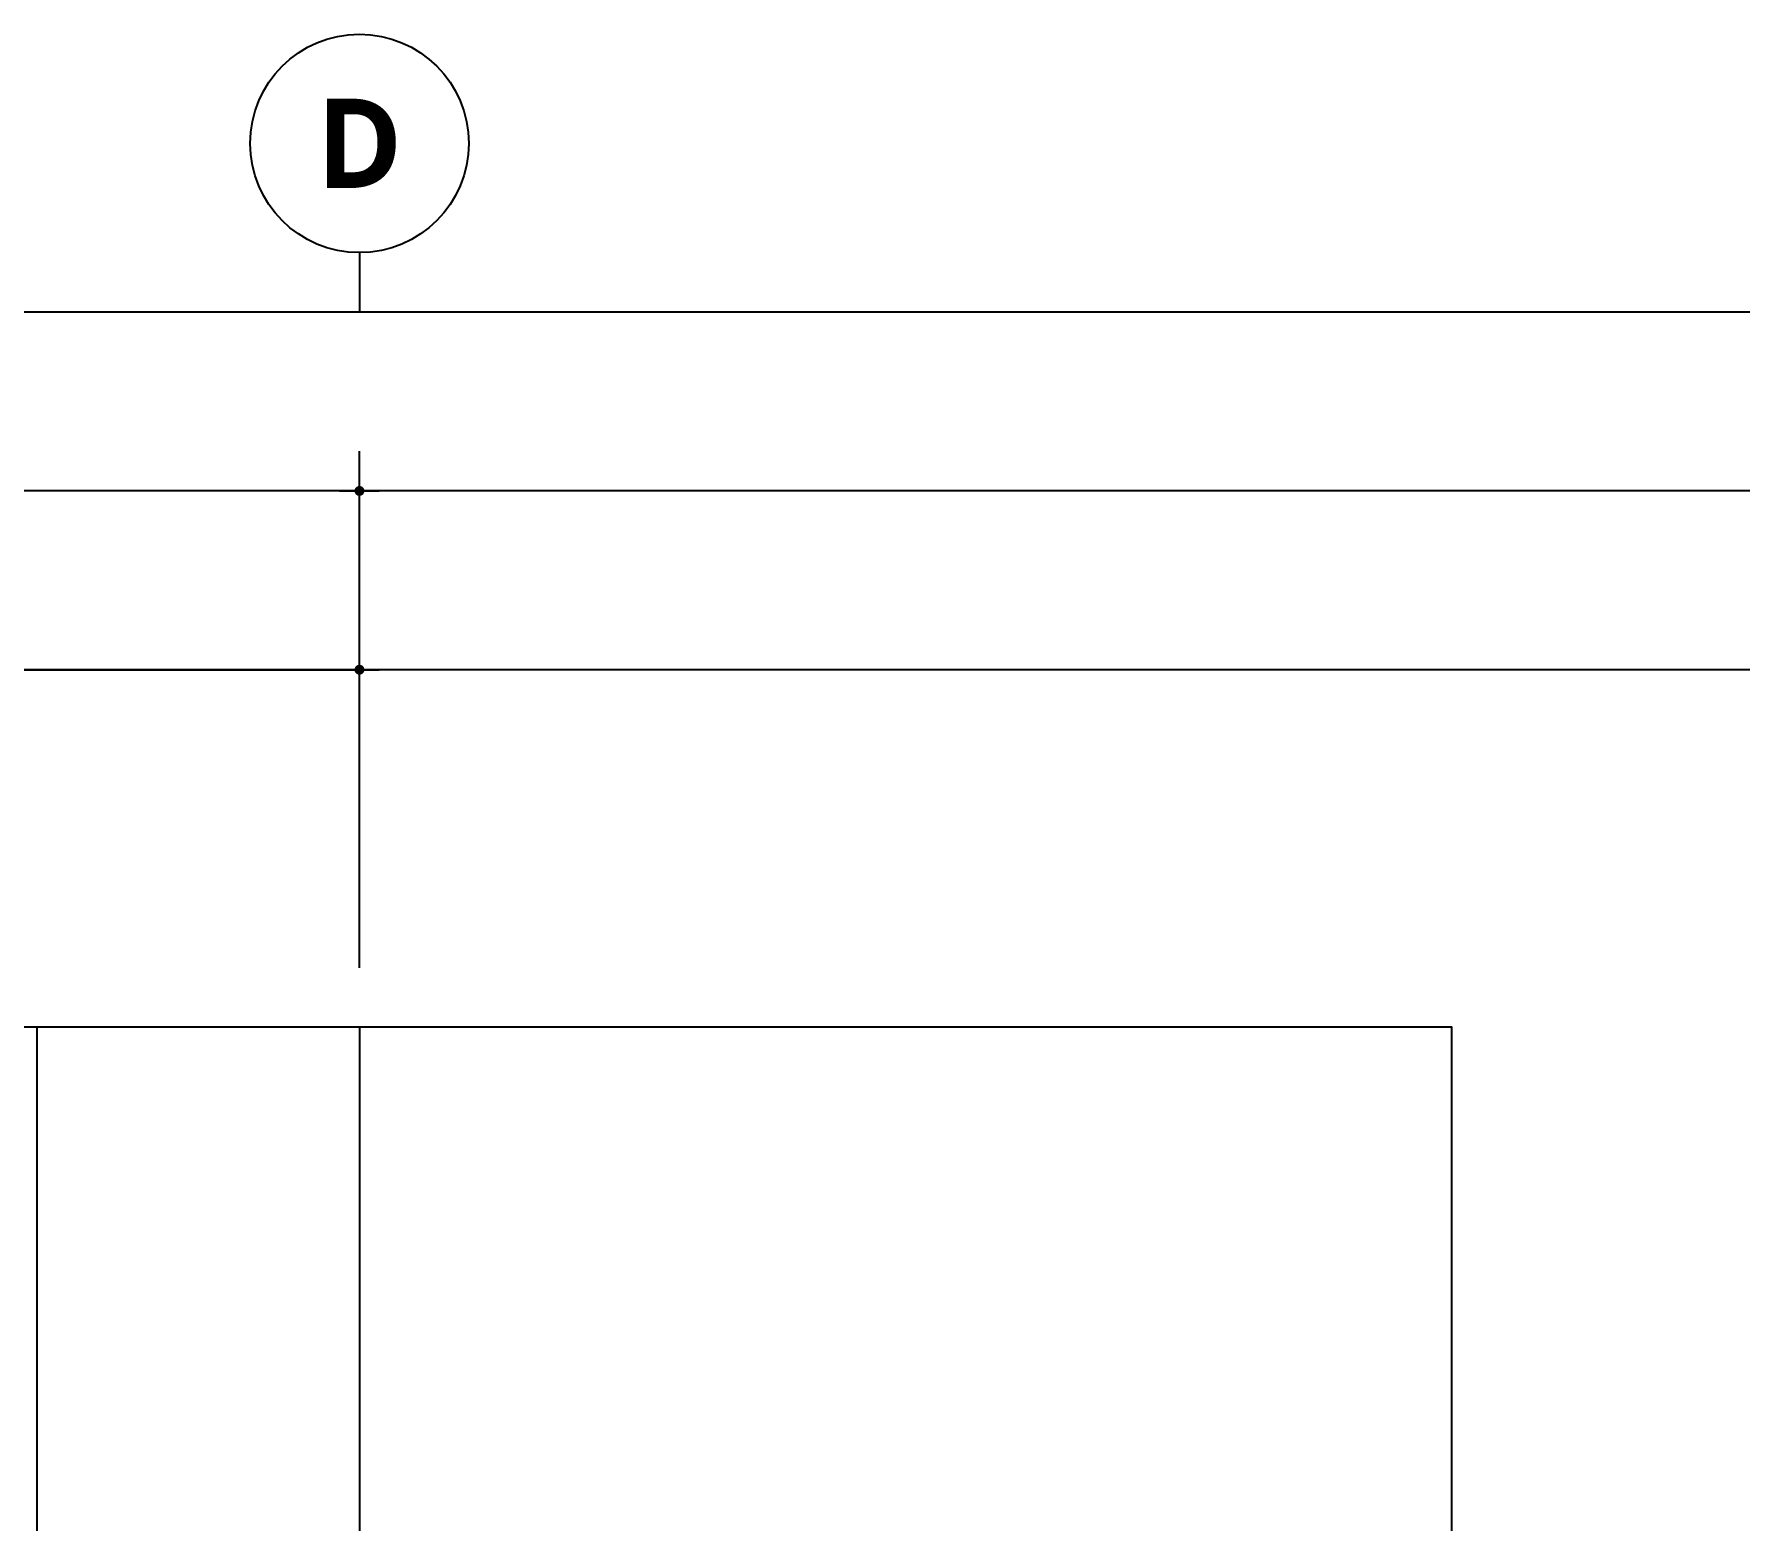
# Model space of a CAD drawing. Header units: millimetres. Extents: x 0 to 672800, y 0 to 118800.
# Drawn here: x 96224 to 113400, y 35474 to 50444 of the extents above; entities that cross this region are included whole.
import ezdxf
from ezdxf.enums import TextEntityAlignment as Align

# ---------------------------------------------------------------- set-up
doc = ezdxf.new("R2010")
doc.units = ezdxf.units.MM
doc.header["$LTSCALE"] = 200
doc.linetypes.add('CEN-GAUN', pattern=[32.2, 30, -1, 0.2, -1])
doc.layers.get('DEFPOINTS').update_dxf_attribs({"color": 137})
doc.layers.add('CEN', color=1, linetype='CEN-GAUN')
doc.layers.add('check', color=61, linetype='Continuous', plot=False)
doc.layers.add('Defpoint', color=125, linetype='Continuous', plot=False)
doc.styles.add('맑은고딕', font='malgun.ttf')
doc.styles.add('스타일2', font='malgunbd.ttf')
doc.dimstyles.new('CJAK', dxfattribs={"dimscale": 200, "dimtxt": 1.2, "dimasz": 0.5, "dimexe": 2, "dimexo": 3, "dimgap": 0.5, "dimtad": 1, "dimdec": 0, "dimzin": 1, "dimdsep": 46, "dimlunit": 6, "dimtxsty": '맑은고딕', "dimblk": 'CJDOT', "dimcen": 0.09, "dimdle": 1, "dimclrd": 256, "dimclre": 256, "dimclrt": 256, "dimadec": 0, "dimazin": 0, "dimtfac": 1, "dimtdec": 0, "dimtix": 1, "dimtmove": 2, "dimatfit": 3, "dimldrblk": 'CJDOT', "dimfxl": 1, "dimtolj": 1, "dimtzin": 1, "dimarcsym": 0})

# ---------------------------------------------------------------- blocks, each defined once
blk = doc.blocks.new('CJDOT')
blk.add_line((-2, 0), (2, 0))
at = {"const_width": 0.5}
blk.add_lwpolyline([(-0.25, 0, 1), (0.25, 0, 1)], format="xyb", close=True, dxfattribs=at)
blk = doc.blocks.new('*D251')
at = {"layer": 'check', "lineweight": -2, "transparency": 16777216}
for p, q in [((56500, 41044), (56500, 46244)), ((99500, 41044), (99500, 46244)), ((99400, 45844), (56600, 45844))]:
    blk.add_line(p, q, dxfattribs=at)
at = {"layer": 'DEFPOINTS', "color": 0, "transparency": 16777216}
for p in [(56500, 45844), (56500, 40444), (99500, 40444)]:
    blk.add_point(p, dxfattribs=at)
at = {"layer": 'check', "lineweight": -2, "transparency": 16777216, "xscale": 100, "yscale": 100, "zscale": 100, "rotation": 180}
blk.add_blockref('CJDOT', (56500, 45844), dxfattribs=at)
at = {"layer": 'check', "lineweight": -2, "transparency": 16777216, "xscale": 100, "yscale": 100, "zscale": 100}
blk.add_blockref('CJDOT', (99500, 45844), dxfattribs=at)
at = {"layer": 'check', "transparency": 16777216, "insert": (78000, 46088), "char_height": 240, "attachment_point": 5, "style": '맑은고딕'}
blk.add_mtext('\\A1;43,000', dxfattribs=at)
blk = doc.blocks.new('*D254')
at = {"layer": 'check', "lineweight": -2, "transparency": 16777216}
for p, q in [((86500, 41044), (86500, 44444)), ((99500, 41044), (99500, 44444)), ((86600, 44044), (99400, 44044))]:
    blk.add_line(p, q, dxfattribs=at)
at = {"layer": 'DEFPOINTS', "color": 0, "transparency": 16777216}
for p in [(99500, 44044), (86500, 40444), (99500, 40444)]:
    blk.add_point(p, dxfattribs=at)
at = {"layer": 'check', "lineweight": -2, "transparency": 16777216, "xscale": 100, "yscale": 100, "zscale": 100, "rotation": 180}
blk.add_blockref('CJDOT', (86500, 44044), dxfattribs=at)
at = {"layer": 'check', "lineweight": -2, "transparency": 16777216, "xscale": 100, "yscale": 100, "zscale": 100}
blk.add_blockref('CJDOT', (99500, 44044), dxfattribs=at)
at = {"layer": 'check', "transparency": 16777216, "insert": (93000, 44288), "char_height": 240, "attachment_point": 5, "style": '맑은고딕'}
blk.add_mtext('\\A1;13,000', dxfattribs=at)
blk = doc.blocks.new('x1')
blk.add_line((0, 600), (0, 0))
blk.add_circle((0, 1700), 1100)
at = {"style": '스타일2'}
blk.add_attdef('X', text='', height=900, dxfattribs=at).set_placement((0, 1700), align=Align.MIDDLE)

msp = doc.modelspace()

# ---------------------------------------------------------------- linework, layer by layer
at = {"layer": 'CEN'}
msp.add_line((99500, 40443.6), (99500, 20443.6), dxfattribs=at)
at = {"layer": 'Defpoint'}
msp.add_line((96250, 40443.6), (96250, 31969.9), dxfattribs=at)
at = {"layer": 'DEFPOINTS'}
for points in [[(38300, 47643.6), (38300, 13243.6), (117700, 13243.6), (117700, 47643.6)], [(40100, 45843.6), (40100, 15043.6), (115900, 15043.6), (115900, 45843.6)], [(41900, 44043.6), (41900, 16843.6), (114100, 16843.6), (114100, 44043.6)], [(45500, 40443.6), (45500, 20443.6), (110500, 20443.6), (110500, 40443.6)]]:
    msp.add_lwpolyline(points, close=True, dxfattribs=at)

# ---------------------------------------------------------------- block references
msp.add_blockref('x1', (99500, 47643.6), dxfattribs=at).add_auto_attribs({'X': 'D'})

# ---------------------------------------------------------------- dimensions: what is measured, and where the dimension line sits
at = {"layer": 'check'}
for base, p1, p2, picture, middle in [((56500, 45843.6), (99500, 40443.6), (56500, 40443.6), '*D251', (78000, 46087.8)), ((99500, 44043.6), (86500, 40443.6), (99500, 40443.6), '*D254', (93000, 44288.4))]:
    dim = msp.add_linear_dim(base=base, p1=p1, p2=p2, dimstyle='CJAK', dxfattribs=at)
    dim.commit()
    dim.dimension.update_dxf_attribs({"geometry": picture, "text_midpoint": middle})

doc.saveas('drawing.dxf')
